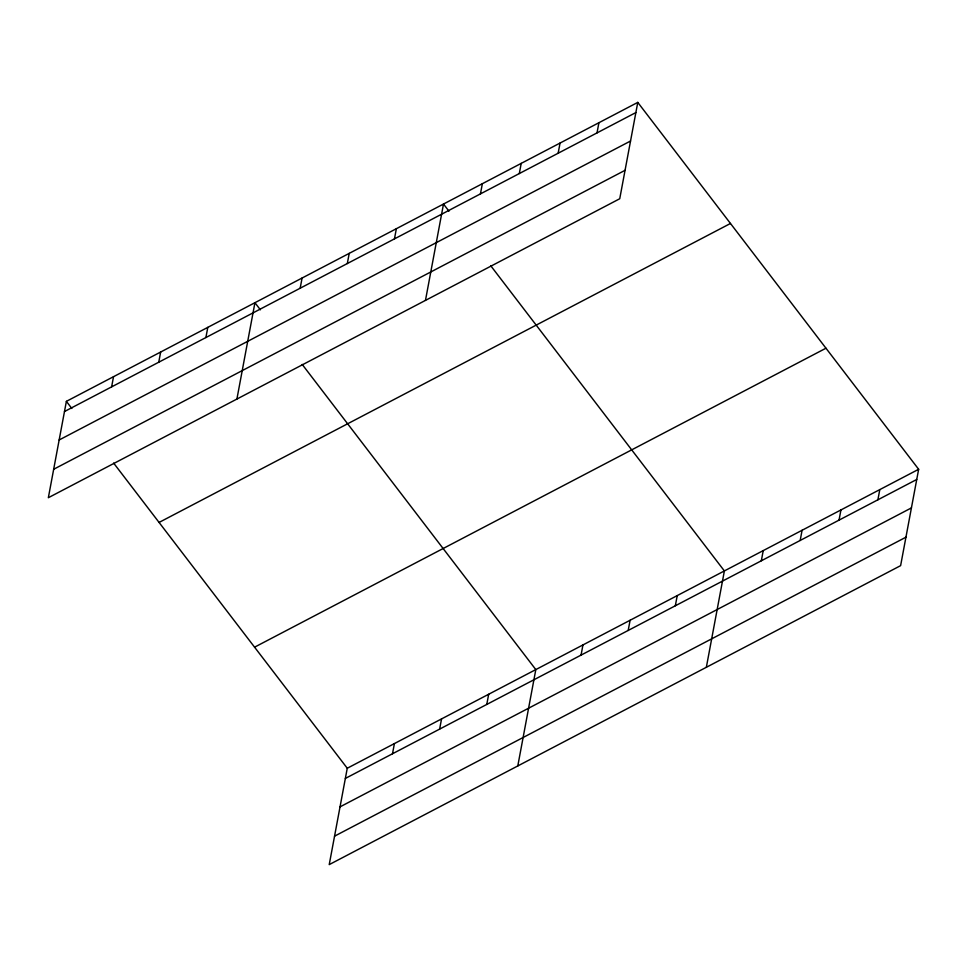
<?xml version="1.0" encoding="UTF-8"?>
<svg xmlns="http://www.w3.org/2000/svg" width="967" height="967" viewBox="0 0 967 967"><rect width="100%" height="100%" fill="white"/><g stroke="black" fill="none" stroke-linecap="round" stroke-linejoin="round"><path stroke-width="1.45" d="M66.385 401.353L48.35 497.715L619.738 198.743L637.773 102.393L66.385 401.353L71.836 408.485M111.616 386.873L113.526 376.695M158.757 362.214L160.655 352.024M205.898 337.543L207.796 327.366M236.903 399.057L254.937 302.695L260.389 309.827M300.169 288.214L302.079 278.037M347.31 263.556L349.22 253.366M394.451 238.885L396.361 228.708M425.468 300.399L443.502 204.037L448.954 211.169M113.635 463.084L347.262 768.245L329.227 864.607L900.615 565.647L918.65 469.285L637.773 102.393M480.442 193.896L482.352 183.718M392.493 753.764L394.403 743.587M519.303 173.564L521.213 163.387M439.634 729.106L441.544 718.928M558.152 153.233L560.062 143.056M486.776 704.435L488.686 694.258M597.014 132.902L598.911 122.724M517.792 765.949L535.815 669.599L302.2 364.426M581.058 655.106L582.956 644.929M628.199 630.448L630.097 620.27M675.329 605.777L677.238 595.599M706.345 667.29L724.38 570.941L490.752 265.768M761.331 560.787L763.229 550.61M800.18 540.456L802.09 530.279M839.042 520.125L840.939 509.947M877.891 499.794L879.801 489.616M64.475 411.543L635.863 112.571M59.156 439.973L630.544 141.013M53.668 469.273L625.057 170.313M159.071 522.434L730.46 223.474M254.575 647.177L825.963 348.217M347.262 768.245L918.65 469.285M345.352 778.435L916.74 479.475M340.033 806.865L911.422 507.905M334.546 836.165L905.934 537.205"/></g></svg>
